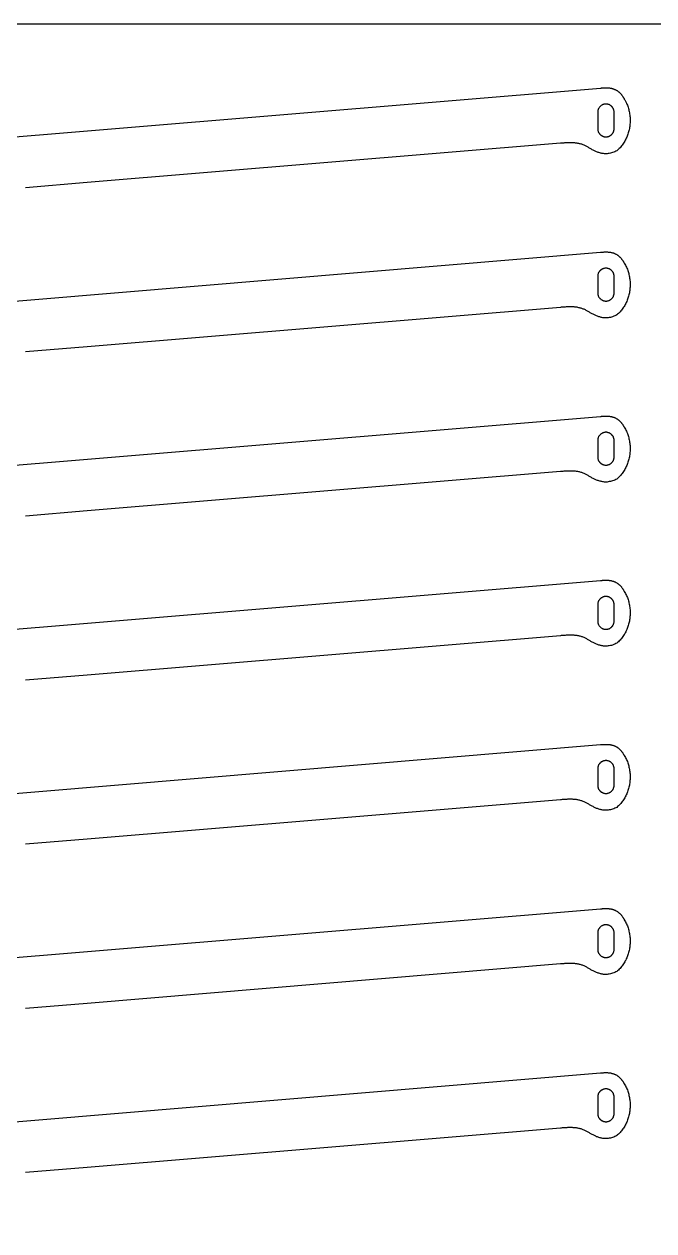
# Model space of a CAD drawing. Header units: millimetres. Extents: x 0 to 590, y 0 to 295.
# Drawn here: x 400.3 to 473.1, y 155.3 to 295 of the extents above; entities that cross this region are included whole.
import ezdxf

# ---------------------------------------------------------------- set-up
doc = ezdxf.new("R2010")
doc.units = ezdxf.units.MM
doc.layers.add('CUT_red', color=1, linetype='Continuous', true_color=0xff0000)
doc.layers.add('REF_delete', color=7, linetype='Continuous')

msp = doc.modelspace()

# ---------------------------------------------------------------- linework, layer by layer
at = {"layer": 'CUT_red', "true_color": 0xff0000}
for points in [[(388.76, 281.08), (392.29, 281.37), (466.98, 287.6), (467.04, 287.6), (467.1, 287.61)], [(467.1, 287.61), (467.16, 287.61), (467.22, 287.62), (467.28, 287.62), (467.34, 287.62), (467.39, 287.63), (467.45, 287.63), (467.51, 287.63), (467.57, 287.63), (467.63, 287.63), (467.69, 287.63), (467.75, 287.63), (467.8, 287.63), (467.86, 287.62), (467.92, 287.62), (467.97, 287.61), (468.03, 287.61), (468.09, 287.6), (468.14, 287.59), (468.2, 287.58), (468.25, 287.57), (468.3, 287.55), (468.36, 287.54), (468.41, 287.52), (468.46, 287.51), (468.51, 287.49), (468.56, 287.47), (468.61, 287.45), (468.66, 287.43), (468.71, 287.41), (468.76, 287.38), (468.8, 287.36), (468.85, 287.33), (468.89, 287.3), (468.94, 287.27), (468.98, 287.24), (469.02, 287.21), (469.06, 287.18), (469.1, 287.15), (469.14, 287.11), (469.18, 287.08), (469.22, 287.04), (469.25, 287.01), (469.29, 286.97), (469.32, 286.93), (469.36, 286.89), (469.39, 286.85), (469.42, 286.81), (469.45, 286.77), (469.48, 286.73), (469.51, 286.68), (469.54, 286.64), (469.57, 286.6), (469.6, 286.55), (469.63, 286.51), (469.65, 286.47), (469.68, 286.42), (469.71, 286.38), (469.73, 286.33), (469.8, 286.22), (469.86, 286.1), (469.92, 285.99), (469.98, 285.87), (470.03, 285.75), (470.08, 285.63), (470.12, 285.5), (470.17, 285.38), (470.2, 285.25), (470.24, 285.13), (470.27, 285), (470.3, 284.87), (470.32, 284.74), (470.34, 284.61), (470.36, 284.48), (470.38, 284.35), (470.39, 284.22), (470.39, 284.09), (470.4, 283.96), (470.4, 283.83), (470.4, 283.7), (470.39, 283.56), (470.38, 283.43), (470.37, 283.3), (470.36, 283.17), (470.34, 283.04), (470.31, 282.91), (470.29, 282.78), (470.26, 282.66), (470.23, 282.53), (470.19, 282.4), (470.15, 282.28), (470.11, 282.15), (470.06, 282.03), (470.01, 281.91), (469.96, 281.79), (469.9, 281.67), (469.84, 281.56), (469.78, 281.44), (469.71, 281.33), (469.64, 281.22), (469.57, 281.11), (469.49, 281), (469.41, 280.9), (469.33, 280.8), (469.24, 280.7), (469.15, 280.6), (469.06, 280.51), (468.96, 280.42), (468.85, 280.34), (468.74, 280.29), (468.62, 280.23), (468.5, 280.18), (468.37, 280.13), (468.25, 280.09), (468.12, 280.06), (467.99, 280.04), (467.86, 280.02), (467.73, 280), (467.6, 280), (467.51, 280), (467.42, 280), (467.33, 280.01), (467.23, 280.02), (467.14, 280.04), (467.05, 280.06), (466.96, 280.08), (466.88, 280.1), (466.79, 280.13), (466.7, 280.16), (466.61, 280.19), (466.53, 280.22), (466.44, 280.26), (466.36, 280.3), (466.28, 280.34), (466.2, 280.38), (466.11, 280.42), (466.03, 280.46), (465.95, 280.51), (465.87, 280.55), (465.79, 280.6), (465.71, 280.65), (465.64, 280.69), (465.56, 280.74), (465.48, 280.78), (465.4, 280.83), (465.31, 280.87), (465.23, 280.91), (465.15, 280.95), (465.07, 280.99), (464.98, 281.02), (464.89, 281.06), (464.81, 281.09), (464.72, 281.11), (464.63, 281.14), (464.54, 281.16), (464.45, 281.18), (464.36, 281.2), (464.27, 281.22), (464.18, 281.23), (464.09, 281.24), (464, 281.25), (463.91, 281.26), (463.82, 281.26), (463.73, 281.27), (463.63, 281.27), (463.54, 281.27), (463.45, 281.27), (463.36, 281.27), (463.27, 281.27), (463.17, 281.27), (463.08, 281.26), (462.99, 281.26), (462.9, 281.25), (462.81, 281.25), (462.72, 281.24), (462.62, 281.23), (462.53, 281.23), (462.44, 281.22), (462.35, 281.21), (407.6, 276.65), (400.49, 276.06)], [(468.55, 282.9), (468.55, 284.8), (468.55, 284.85), (468.55, 284.89), (468.54, 284.94), (468.53, 284.99), (468.52, 285.03), (468.51, 285.08), (468.49, 285.12), (468.48, 285.16), (468.46, 285.21), (468.44, 285.25), (468.42, 285.29), (468.39, 285.33), (468.36, 285.37), (468.33, 285.4), (468.3, 285.44), (468.27, 285.47), (468.24, 285.5), (468.2, 285.53), (468.17, 285.56), (468.13, 285.59), (468.09, 285.61), (468.05, 285.64), (468.01, 285.66), (467.96, 285.68), (467.92, 285.69), (467.88, 285.71), (467.83, 285.72), (467.79, 285.73), (467.74, 285.74), (467.69, 285.75), (467.65, 285.75), (467.6, 285.75), (467.55, 285.75), (467.51, 285.75), (467.46, 285.74), (467.41, 285.73), (467.37, 285.72), (467.32, 285.71), (467.28, 285.69), (467.24, 285.68), (467.19, 285.66), (467.15, 285.64), (467.11, 285.61), (467.07, 285.59), (467.03, 285.56), (467, 285.53), (466.96, 285.5), (466.93, 285.47), (466.9, 285.44), (466.87, 285.4), (466.84, 285.37), (466.81, 285.33), (466.79, 285.29), (466.76, 285.25), (466.74, 285.21), (466.72, 285.16), (466.71, 285.12), (466.69, 285.08), (466.68, 285.03), (466.67, 284.99), (466.66, 284.94), (466.65, 284.89), (466.65, 284.85), (466.65, 284.8), (466.65, 282.9), (466.65, 282.85), (466.65, 282.81), (466.66, 282.76), (466.67, 282.71), (466.68, 282.67), (466.69, 282.62), (466.71, 282.58), (466.72, 282.54), (466.74, 282.49), (466.76, 282.45), (466.79, 282.41), (466.81, 282.37), (466.84, 282.33), (466.87, 282.3), (466.9, 282.26), (466.93, 282.23), (466.96, 282.2), (467, 282.17), (467.03, 282.14), (467.07, 282.11), (467.11, 282.09), (467.15, 282.06), (467.19, 282.04), (467.24, 282.02), (467.28, 282.01), (467.32, 281.99), (467.37, 281.98), (467.41, 281.97), (467.46, 281.96), (467.51, 281.95), (467.55, 281.95), (467.6, 281.95), (467.65, 281.95), (467.69, 281.95), (467.74, 281.96), (467.79, 281.97), (467.83, 281.98), (467.88, 281.99), (467.92, 282.01), (467.96, 282.02), (468.01, 282.04), (468.05, 282.06), (468.09, 282.09), (468.13, 282.11), (468.17, 282.14), (468.2, 282.17), (468.24, 282.2), (468.27, 282.23), (468.3, 282.26), (468.33, 282.3), (468.36, 282.33), (468.39, 282.37), (468.42, 282.41), (468.44, 282.45), (468.46, 282.49), (468.48, 282.54), (468.49, 282.58), (468.51, 282.62), (468.52, 282.67), (468.53, 282.71), (468.54, 282.76), (468.55, 282.81), (468.55, 282.85), (468.55, 282.9)], [(388.76, 262.08), (392.29, 262.37), (466.98, 268.6), (467.04, 268.6), (467.1, 268.61)], [(467.1, 268.61), (467.16, 268.61), (467.22, 268.62), (467.28, 268.62), (467.34, 268.62), (467.39, 268.63), (467.45, 268.63), (467.51, 268.63), (467.57, 268.63), (467.63, 268.63), (467.69, 268.63), (467.75, 268.63), (467.8, 268.63), (467.86, 268.62), (467.92, 268.62), (467.97, 268.61), (468.03, 268.61), (468.09, 268.6), (468.14, 268.59), (468.2, 268.58), (468.25, 268.57), (468.3, 268.55), (468.36, 268.54), (468.41, 268.52), (468.46, 268.51), (468.51, 268.49), (468.56, 268.47), (468.61, 268.45), (468.66, 268.43), (468.71, 268.41), (468.76, 268.38), (468.8, 268.36), (468.85, 268.33), (468.89, 268.3), (468.94, 268.27), (468.98, 268.24), (469.02, 268.21), (469.06, 268.18), (469.1, 268.15), (469.14, 268.11), (469.18, 268.08), (469.22, 268.04), (469.25, 268.01), (469.29, 267.97), (469.32, 267.93), (469.36, 267.89), (469.39, 267.85), (469.42, 267.81), (469.45, 267.77), (469.48, 267.73), (469.51, 267.68), (469.54, 267.64), (469.57, 267.6), (469.6, 267.55), (469.63, 267.51), (469.65, 267.47), (469.68, 267.42), (469.71, 267.38), (469.73, 267.33), (469.8, 267.22), (469.86, 267.1), (469.92, 266.99), (469.98, 266.87), (470.03, 266.75), (470.08, 266.63), (470.12, 266.5), (470.17, 266.38), (470.2, 266.25), (470.24, 266.13), (470.27, 266), (470.3, 265.87), (470.32, 265.74), (470.34, 265.61), (470.36, 265.48), (470.38, 265.35), (470.39, 265.22), (470.39, 265.09), (470.4, 264.96), (470.4, 264.83), (470.4, 264.7), (470.39, 264.56), (470.38, 264.43), (470.37, 264.3), (470.36, 264.17), (470.34, 264.04), (470.31, 263.91), (470.29, 263.78), (470.26, 263.66), (470.23, 263.53), (470.19, 263.4), (470.15, 263.28), (470.11, 263.15), (470.06, 263.03), (470.01, 262.91), (469.96, 262.79), (469.9, 262.67), (469.84, 262.56), (469.78, 262.44), (469.71, 262.33), (469.64, 262.22), (469.57, 262.11), (469.49, 262), (469.41, 261.9), (469.33, 261.8), (469.24, 261.7), (469.15, 261.6), (469.06, 261.51), (468.96, 261.42), (468.85, 261.34), (468.74, 261.29), (468.62, 261.23), (468.5, 261.18), (468.37, 261.13), (468.25, 261.09), (468.12, 261.06), (467.99, 261.04), (467.86, 261.02), (467.73, 261), (467.6, 261), (467.51, 261), (467.42, 261), (467.33, 261.01), (467.23, 261.02), (467.14, 261.04), (467.05, 261.06), (466.96, 261.08), (466.88, 261.1), (466.79, 261.13), (466.7, 261.16), (466.61, 261.19), (466.53, 261.22), (466.44, 261.26), (466.36, 261.3), (466.28, 261.34), (466.2, 261.38), (466.11, 261.42), (466.03, 261.46), (465.95, 261.51), (465.87, 261.55), (465.79, 261.6), (465.71, 261.65), (465.64, 261.69), (465.56, 261.74), (465.48, 261.78), (465.4, 261.83), (465.31, 261.87), (465.23, 261.91), (465.15, 261.95), (465.07, 261.99), (464.98, 262.02), (464.89, 262.06), (464.81, 262.09), (464.72, 262.11), (464.63, 262.14), (464.54, 262.16), (464.45, 262.18), (464.36, 262.2), (464.27, 262.22), (464.18, 262.23), (464.09, 262.24), (464, 262.25), (463.91, 262.26), (463.82, 262.26), (463.73, 262.27), (463.63, 262.27), (463.54, 262.27), (463.45, 262.27), (463.36, 262.27), (463.27, 262.27), (463.17, 262.27), (463.08, 262.26), (462.99, 262.26), (462.9, 262.25), (462.81, 262.25), (462.72, 262.24), (462.62, 262.23), (462.53, 262.23), (462.44, 262.22), (462.35, 262.21), (407.6, 257.65), (400.49, 257.06)], [(468.55, 263.9), (468.55, 265.8), (468.55, 265.85), (468.55, 265.89), (468.54, 265.94), (468.53, 265.99), (468.52, 266.03), (468.51, 266.08), (468.49, 266.12), (468.48, 266.16), (468.46, 266.21), (468.44, 266.25), (468.42, 266.29), (468.39, 266.33), (468.36, 266.37), (468.33, 266.4), (468.3, 266.44), (468.27, 266.47), (468.24, 266.5), (468.2, 266.53), (468.17, 266.56), (468.13, 266.59), (468.09, 266.61), (468.05, 266.64), (468.01, 266.66), (467.96, 266.68), (467.92, 266.69), (467.88, 266.71), (467.83, 266.72), (467.79, 266.73), (467.74, 266.74), (467.69, 266.75), (467.65, 266.75), (467.6, 266.75), (467.55, 266.75), (467.51, 266.75), (467.46, 266.74), (467.41, 266.73), (467.37, 266.72), (467.32, 266.71), (467.28, 266.69), (467.24, 266.68), (467.19, 266.66), (467.15, 266.64), (467.11, 266.61), (467.07, 266.59), (467.03, 266.56), (467, 266.53), (466.96, 266.5), (466.93, 266.47), (466.9, 266.44), (466.87, 266.4), (466.84, 266.37), (466.81, 266.33), (466.79, 266.29), (466.76, 266.25), (466.74, 266.21), (466.72, 266.16), (466.71, 266.12), (466.69, 266.08), (466.68, 266.03), (466.67, 265.99), (466.66, 265.94), (466.65, 265.89), (466.65, 265.85), (466.65, 265.8), (466.65, 263.9), (466.65, 263.85), (466.65, 263.81), (466.66, 263.76), (466.67, 263.71), (466.68, 263.67), (466.69, 263.62), (466.71, 263.58), (466.72, 263.54), (466.74, 263.49), (466.76, 263.45), (466.79, 263.41), (466.81, 263.37), (466.84, 263.33), (466.87, 263.3), (466.9, 263.26), (466.93, 263.23), (466.96, 263.2), (467, 263.17), (467.03, 263.14), (467.07, 263.11), (467.11, 263.09), (467.15, 263.06), (467.19, 263.04), (467.24, 263.02), (467.28, 263.01), (467.32, 262.99), (467.37, 262.98), (467.41, 262.97), (467.46, 262.96), (467.51, 262.95), (467.55, 262.95), (467.6, 262.95), (467.65, 262.95), (467.69, 262.95), (467.74, 262.96), (467.79, 262.97), (467.83, 262.98), (467.88, 262.99), (467.92, 263.01), (467.96, 263.02), (468.01, 263.04), (468.05, 263.06), (468.09, 263.09), (468.13, 263.11), (468.17, 263.14), (468.2, 263.17), (468.24, 263.2), (468.27, 263.23), (468.3, 263.26), (468.33, 263.3), (468.36, 263.33), (468.39, 263.37), (468.42, 263.41), (468.44, 263.45), (468.46, 263.49), (468.48, 263.54), (468.49, 263.58), (468.51, 263.62), (468.52, 263.67), (468.53, 263.71), (468.54, 263.76), (468.55, 263.81), (468.55, 263.85), (468.55, 263.9)], [(388.76, 243.08), (392.29, 243.37), (466.98, 249.6), (467.04, 249.6), (467.1, 249.61)], [(467.1, 249.61), (467.16, 249.61), (467.22, 249.62), (467.28, 249.62), (467.34, 249.62), (467.39, 249.63), (467.45, 249.63), (467.51, 249.63), (467.57, 249.63), (467.63, 249.63), (467.69, 249.63), (467.75, 249.63), (467.8, 249.63), (467.86, 249.62), (467.92, 249.62), (467.97, 249.61), (468.03, 249.61), (468.09, 249.6), (468.14, 249.59), (468.2, 249.58), (468.25, 249.57), (468.3, 249.55), (468.36, 249.54), (468.41, 249.52), (468.46, 249.51), (468.51, 249.49), (468.56, 249.47), (468.61, 249.45), (468.66, 249.43), (468.71, 249.41), (468.76, 249.38), (468.8, 249.36), (468.85, 249.33), (468.89, 249.3), (468.94, 249.27), (468.98, 249.24), (469.02, 249.21), (469.06, 249.18), (469.1, 249.15), (469.14, 249.11), (469.18, 249.08), (469.22, 249.04), (469.25, 249.01), (469.29, 248.97), (469.32, 248.93), (469.36, 248.89), (469.39, 248.85), (469.42, 248.81), (469.45, 248.77), (469.48, 248.73), (469.51, 248.68), (469.54, 248.64), (469.57, 248.6), (469.6, 248.55), (469.63, 248.51), (469.65, 248.47), (469.68, 248.42), (469.71, 248.38), (469.73, 248.33), (469.8, 248.22), (469.86, 248.1), (469.92, 247.99), (469.98, 247.87), (470.03, 247.75), (470.08, 247.63), (470.12, 247.5), (470.17, 247.38), (470.2, 247.25), (470.24, 247.13), (470.27, 247), (470.3, 246.87), (470.32, 246.74), (470.34, 246.61), (470.36, 246.48), (470.38, 246.35), (470.39, 246.22), (470.39, 246.09), (470.4, 245.96), (470.4, 245.83), (470.4, 245.7), (470.39, 245.56), (470.38, 245.43), (470.37, 245.3), (470.36, 245.17), (470.34, 245.04), (470.31, 244.91), (470.29, 244.78), (470.26, 244.66), (470.23, 244.53), (470.19, 244.4), (470.15, 244.28), (470.11, 244.15), (470.06, 244.03), (470.01, 243.91), (469.96, 243.79), (469.9, 243.67), (469.84, 243.56), (469.78, 243.44), (469.71, 243.33), (469.64, 243.22), (469.57, 243.11), (469.49, 243), (469.41, 242.9), (469.33, 242.8), (469.24, 242.7), (469.15, 242.6), (469.06, 242.51), (468.96, 242.42), (468.85, 242.34), (468.74, 242.29), (468.62, 242.23), (468.5, 242.18), (468.37, 242.13), (468.25, 242.09), (468.12, 242.06), (467.99, 242.04), (467.86, 242.02), (467.73, 242), (467.6, 242), (467.51, 242), (467.42, 242), (467.33, 242.01), (467.23, 242.02), (467.14, 242.04), (467.05, 242.06), (466.96, 242.08), (466.88, 242.1), (466.79, 242.13), (466.7, 242.16), (466.61, 242.19), (466.53, 242.22), (466.44, 242.26), (466.36, 242.3), (466.28, 242.34), (466.2, 242.38), (466.11, 242.42), (466.03, 242.46), (465.95, 242.51), (465.87, 242.55), (465.79, 242.6), (465.71, 242.65), (465.64, 242.69), (465.56, 242.74), (465.48, 242.78), (465.4, 242.83), (465.31, 242.87), (465.23, 242.91), (465.15, 242.95), (465.07, 242.99), (464.98, 243.02), (464.89, 243.06), (464.81, 243.09), (464.72, 243.11), (464.63, 243.14), (464.54, 243.16), (464.45, 243.18), (464.36, 243.2), (464.27, 243.22), (464.18, 243.23), (464.09, 243.24), (464, 243.25), (463.91, 243.26), (463.82, 243.26), (463.73, 243.27), (463.63, 243.27), (463.54, 243.27), (463.45, 243.27), (463.36, 243.27), (463.27, 243.27), (463.17, 243.27), (463.08, 243.26), (462.99, 243.26), (462.9, 243.25), (462.81, 243.25), (462.72, 243.24), (462.62, 243.23), (462.53, 243.23), (462.44, 243.22), (462.35, 243.21), (407.6, 238.65), (400.49, 238.06)], [(468.55, 244.9), (468.55, 246.8), (468.55, 246.85), (468.55, 246.89), (468.54, 246.94), (468.53, 246.99), (468.52, 247.03), (468.51, 247.08), (468.49, 247.12), (468.48, 247.16), (468.46, 247.21), (468.44, 247.25), (468.42, 247.29), (468.39, 247.33), (468.36, 247.37), (468.33, 247.4), (468.3, 247.44), (468.27, 247.47), (468.24, 247.5), (468.2, 247.53), (468.17, 247.56), (468.13, 247.59), (468.09, 247.61), (468.05, 247.64), (468.01, 247.66), (467.96, 247.68), (467.92, 247.69), (467.88, 247.71), (467.83, 247.72), (467.79, 247.73), (467.74, 247.74), (467.69, 247.75), (467.65, 247.75), (467.6, 247.75), (467.55, 247.75), (467.51, 247.75), (467.46, 247.74), (467.41, 247.73), (467.37, 247.72), (467.32, 247.71), (467.28, 247.69), (467.24, 247.68), (467.19, 247.66), (467.15, 247.64), (467.11, 247.61), (467.07, 247.59), (467.03, 247.56), (467, 247.53), (466.96, 247.5), (466.93, 247.47), (466.9, 247.44), (466.87, 247.4), (466.84, 247.37), (466.81, 247.33), (466.79, 247.29), (466.76, 247.25), (466.74, 247.21), (466.72, 247.16), (466.71, 247.12), (466.69, 247.08), (466.68, 247.03), (466.67, 246.99), (466.66, 246.94), (466.65, 246.89), (466.65, 246.85), (466.65, 246.8), (466.65, 244.9), (466.65, 244.85), (466.65, 244.81), (466.66, 244.76), (466.67, 244.71), (466.68, 244.67), (466.69, 244.62), (466.71, 244.58), (466.72, 244.54), (466.74, 244.49), (466.76, 244.45), (466.79, 244.41), (466.81, 244.37), (466.84, 244.33), (466.87, 244.3), (466.9, 244.26), (466.93, 244.23), (466.96, 244.2), (467, 244.17), (467.03, 244.14), (467.07, 244.11), (467.11, 244.09), (467.15, 244.06), (467.19, 244.04), (467.24, 244.02), (467.28, 244.01), (467.32, 243.99), (467.37, 243.98), (467.41, 243.97), (467.46, 243.96), (467.51, 243.95), (467.55, 243.95), (467.6, 243.95), (467.65, 243.95), (467.69, 243.95), (467.74, 243.96), (467.79, 243.97), (467.83, 243.98), (467.88, 243.99), (467.92, 244.01), (467.96, 244.02), (468.01, 244.04), (468.05, 244.06), (468.09, 244.09), (468.13, 244.11), (468.17, 244.14), (468.2, 244.17), (468.24, 244.2), (468.27, 244.23), (468.3, 244.26), (468.33, 244.3), (468.36, 244.33), (468.39, 244.37), (468.42, 244.41), (468.44, 244.45), (468.46, 244.49), (468.48, 244.54), (468.49, 244.58), (468.51, 244.62), (468.52, 244.67), (468.53, 244.71), (468.54, 244.76), (468.55, 244.81), (468.55, 244.85), (468.55, 244.9)], [(388.76, 224.08), (392.29, 224.37), (466.98, 230.6), (467.04, 230.6), (467.1, 230.61)], [(467.1, 230.61), (467.16, 230.61), (467.22, 230.62), (467.28, 230.62), (467.34, 230.62), (467.39, 230.63), (467.45, 230.63), (467.51, 230.63), (467.57, 230.63), (467.63, 230.63), (467.69, 230.63), (467.75, 230.63), (467.8, 230.63), (467.86, 230.62), (467.92, 230.62), (467.97, 230.61), (468.03, 230.61), (468.09, 230.6), (468.14, 230.59), (468.2, 230.58), (468.25, 230.57), (468.3, 230.55), (468.36, 230.54), (468.41, 230.52), (468.46, 230.51), (468.51, 230.49), (468.56, 230.47), (468.61, 230.45), (468.66, 230.43), (468.71, 230.41), (468.76, 230.38), (468.8, 230.36), (468.85, 230.33), (468.89, 230.3), (468.94, 230.27), (468.98, 230.24), (469.02, 230.21), (469.06, 230.18), (469.1, 230.15), (469.14, 230.11), (469.18, 230.08), (469.22, 230.04), (469.25, 230.01), (469.29, 229.97), (469.32, 229.93), (469.36, 229.89), (469.39, 229.85), (469.42, 229.81), (469.45, 229.77), (469.48, 229.73), (469.51, 229.68), (469.54, 229.64), (469.57, 229.6), (469.6, 229.55), (469.63, 229.51), (469.65, 229.47), (469.68, 229.42), (469.71, 229.38), (469.73, 229.33), (469.8, 229.22), (469.86, 229.1), (469.92, 228.99), (469.98, 228.87), (470.03, 228.75), (470.08, 228.63), (470.12, 228.5), (470.17, 228.38), (470.2, 228.25), (470.24, 228.13), (470.27, 228), (470.3, 227.87), (470.32, 227.74), (470.34, 227.61), (470.36, 227.48), (470.38, 227.35), (470.39, 227.22), (470.39, 227.09), (470.4, 226.96), (470.4, 226.83), (470.4, 226.7), (470.39, 226.56), (470.38, 226.43), (470.37, 226.3), (470.36, 226.17), (470.34, 226.04), (470.31, 225.91), (470.29, 225.78), (470.26, 225.66), (470.23, 225.53), (470.19, 225.4), (470.15, 225.28), (470.11, 225.15), (470.06, 225.03), (470.01, 224.91), (469.96, 224.79), (469.9, 224.67), (469.84, 224.56), (469.78, 224.44), (469.71, 224.33), (469.64, 224.22), (469.57, 224.11), (469.49, 224), (469.41, 223.9), (469.33, 223.8), (469.24, 223.7), (469.15, 223.6), (469.06, 223.51), (468.96, 223.42), (468.85, 223.34), (468.74, 223.29), (468.62, 223.23), (468.5, 223.18), (468.37, 223.13), (468.25, 223.09), (468.12, 223.06), (467.99, 223.04), (467.86, 223.02), (467.73, 223), (467.6, 223), (467.51, 223), (467.42, 223), (467.33, 223.01), (467.23, 223.02), (467.14, 223.04), (467.05, 223.06), (466.96, 223.08), (466.88, 223.1), (466.79, 223.13), (466.7, 223.16), (466.61, 223.19), (466.53, 223.22), (466.44, 223.26), (466.36, 223.3), (466.28, 223.34), (466.2, 223.38), (466.11, 223.42), (466.03, 223.46), (465.95, 223.51), (465.87, 223.55), (465.79, 223.6), (465.71, 223.65), (465.64, 223.69), (465.56, 223.74), (465.48, 223.78), (465.4, 223.83), (465.31, 223.87), (465.23, 223.91), (465.15, 223.95), (465.07, 223.99), (464.98, 224.02), (464.89, 224.06), (464.81, 224.09), (464.72, 224.11), (464.63, 224.14), (464.54, 224.16), (464.45, 224.18), (464.36, 224.2), (464.27, 224.22), (464.18, 224.23), (464.09, 224.24), (464, 224.25), (463.91, 224.26), (463.82, 224.26), (463.73, 224.27), (463.63, 224.27), (463.54, 224.27), (463.45, 224.27), (463.36, 224.27), (463.27, 224.27), (463.17, 224.27), (463.08, 224.26), (462.99, 224.26), (462.9, 224.25), (462.81, 224.25), (462.72, 224.24), (462.62, 224.23), (462.53, 224.23), (462.44, 224.22), (462.35, 224.21), (407.6, 219.65), (400.49, 219.06)], [(468.55, 225.9), (468.55, 227.8), (468.55, 227.85), (468.55, 227.89), (468.54, 227.94), (468.53, 227.99), (468.52, 228.03), (468.51, 228.08), (468.49, 228.12), (468.48, 228.16), (468.46, 228.21), (468.44, 228.25), (468.42, 228.29), (468.39, 228.33), (468.36, 228.37), (468.33, 228.4), (468.3, 228.44), (468.27, 228.47), (468.24, 228.5), (468.2, 228.53), (468.17, 228.56), (468.13, 228.59), (468.09, 228.61), (468.05, 228.64), (468.01, 228.66), (467.96, 228.68), (467.92, 228.69), (467.88, 228.71), (467.83, 228.72), (467.79, 228.73), (467.74, 228.74), (467.69, 228.75), (467.65, 228.75), (467.6, 228.75), (467.55, 228.75), (467.51, 228.75), (467.46, 228.74), (467.41, 228.73), (467.37, 228.72), (467.32, 228.71), (467.28, 228.69), (467.24, 228.68), (467.19, 228.66), (467.15, 228.64), (467.11, 228.61), (467.07, 228.59), (467.03, 228.56), (467, 228.53), (466.96, 228.5), (466.93, 228.47), (466.9, 228.44), (466.87, 228.4), (466.84, 228.37), (466.81, 228.33), (466.79, 228.29), (466.76, 228.25), (466.74, 228.21), (466.72, 228.16), (466.71, 228.12), (466.69, 228.08), (466.68, 228.03), (466.67, 227.99), (466.66, 227.94), (466.65, 227.89), (466.65, 227.85), (466.65, 227.8), (466.65, 225.9), (466.65, 225.85), (466.65, 225.81), (466.66, 225.76), (466.67, 225.71), (466.68, 225.67), (466.69, 225.62), (466.71, 225.58), (466.72, 225.54), (466.74, 225.49), (466.76, 225.45), (466.79, 225.41), (466.81, 225.37), (466.84, 225.33), (466.87, 225.3), (466.9, 225.26), (466.93, 225.23), (466.96, 225.2), (467, 225.17), (467.03, 225.14), (467.07, 225.11), (467.11, 225.09), (467.15, 225.06), (467.19, 225.04), (467.24, 225.02), (467.28, 225.01), (467.32, 224.99), (467.37, 224.98), (467.41, 224.97), (467.46, 224.96), (467.51, 224.95), (467.55, 224.95), (467.6, 224.95), (467.65, 224.95), (467.69, 224.95), (467.74, 224.96), (467.79, 224.97), (467.83, 224.98), (467.88, 224.99), (467.92, 225.01), (467.96, 225.02), (468.01, 225.04), (468.05, 225.06), (468.09, 225.09), (468.13, 225.11), (468.17, 225.14), (468.2, 225.17), (468.24, 225.2), (468.27, 225.23), (468.3, 225.26), (468.33, 225.3), (468.36, 225.33), (468.39, 225.37), (468.42, 225.41), (468.44, 225.45), (468.46, 225.49), (468.48, 225.54), (468.49, 225.58), (468.51, 225.62), (468.52, 225.67), (468.53, 225.71), (468.54, 225.76), (468.55, 225.81), (468.55, 225.85), (468.55, 225.9)], [(388.76, 205.08), (392.29, 205.37), (466.98, 211.6), (467.04, 211.6), (467.1, 211.61)], [(467.1, 211.61), (467.16, 211.61), (467.22, 211.62), (467.28, 211.62), (467.34, 211.62), (467.39, 211.63), (467.45, 211.63), (467.51, 211.63), (467.57, 211.63), (467.63, 211.63), (467.69, 211.63), (467.75, 211.63), (467.8, 211.63), (467.86, 211.62), (467.92, 211.62), (467.97, 211.61), (468.03, 211.61), (468.09, 211.6), (468.14, 211.59), (468.2, 211.58), (468.25, 211.57), (468.3, 211.55), (468.36, 211.54), (468.41, 211.52), (468.46, 211.51), (468.51, 211.49), (468.56, 211.47), (468.61, 211.45), (468.66, 211.43), (468.71, 211.41), (468.76, 211.38), (468.8, 211.36), (468.85, 211.33), (468.89, 211.3), (468.94, 211.27), (468.98, 211.24), (469.02, 211.21), (469.06, 211.18), (469.1, 211.15), (469.14, 211.11), (469.18, 211.08), (469.22, 211.04), (469.25, 211.01), (469.29, 210.97), (469.32, 210.93), (469.36, 210.89), (469.39, 210.85), (469.42, 210.81), (469.45, 210.77), (469.48, 210.73), (469.51, 210.68), (469.54, 210.64), (469.57, 210.6), (469.6, 210.55), (469.63, 210.51), (469.65, 210.47), (469.68, 210.42), (469.71, 210.38), (469.73, 210.33), (469.8, 210.22), (469.86, 210.1), (469.92, 209.99), (469.98, 209.87), (470.03, 209.75), (470.08, 209.63), (470.12, 209.5), (470.17, 209.38), (470.2, 209.25), (470.24, 209.13), (470.27, 209), (470.3, 208.87), (470.32, 208.74), (470.34, 208.61), (470.36, 208.48), (470.38, 208.35), (470.39, 208.22), (470.39, 208.09), (470.4, 207.96), (470.4, 207.83), (470.4, 207.7), (470.39, 207.56), (470.38, 207.43), (470.37, 207.3), (470.36, 207.17), (470.34, 207.04), (470.31, 206.91), (470.29, 206.78), (470.26, 206.66), (470.23, 206.53), (470.19, 206.4), (470.15, 206.28), (470.11, 206.15), (470.06, 206.03), (470.01, 205.91), (469.96, 205.79), (469.9, 205.67), (469.84, 205.56), (469.78, 205.44), (469.71, 205.33), (469.64, 205.22), (469.57, 205.11), (469.49, 205), (469.41, 204.9), (469.33, 204.8), (469.24, 204.7), (469.15, 204.6), (469.06, 204.51), (468.96, 204.42), (468.85, 204.34), (468.74, 204.29), (468.62, 204.23), (468.5, 204.18), (468.37, 204.13), (468.25, 204.09), (468.12, 204.06), (467.99, 204.04), (467.86, 204.02), (467.73, 204), (467.6, 204), (467.51, 204), (467.42, 204), (467.33, 204.01), (467.23, 204.02), (467.14, 204.04), (467.05, 204.06), (466.96, 204.08), (466.88, 204.1), (466.79, 204.13), (466.7, 204.16), (466.61, 204.19), (466.53, 204.22), (466.44, 204.26), (466.36, 204.3), (466.28, 204.34), (466.2, 204.38), (466.11, 204.42), (466.03, 204.46), (465.95, 204.51), (465.87, 204.55), (465.79, 204.6), (465.71, 204.65), (465.64, 204.69), (465.56, 204.74), (465.48, 204.78), (465.4, 204.83), (465.31, 204.87), (465.23, 204.91), (465.15, 204.95), (465.07, 204.99), (464.98, 205.02), (464.89, 205.06), (464.81, 205.09), (464.72, 205.11), (464.63, 205.14), (464.54, 205.16), (464.45, 205.18), (464.36, 205.2), (464.27, 205.22), (464.18, 205.23), (464.09, 205.24), (464, 205.25), (463.91, 205.26), (463.82, 205.26), (463.73, 205.27), (463.63, 205.27), (463.54, 205.27), (463.45, 205.27), (463.36, 205.27), (463.27, 205.27), (463.17, 205.27), (463.08, 205.26), (462.99, 205.26), (462.9, 205.25), (462.81, 205.25), (462.72, 205.24), (462.62, 205.23), (462.53, 205.23), (462.44, 205.22), (462.35, 205.21), (407.6, 200.65), (400.49, 200.06)], [(468.55, 206.9), (468.55, 208.8), (468.55, 208.85), (468.55, 208.89), (468.54, 208.94), (468.53, 208.99), (468.52, 209.03), (468.51, 209.08), (468.49, 209.12), (468.48, 209.16), (468.46, 209.21), (468.44, 209.25), (468.42, 209.29), (468.39, 209.33), (468.36, 209.37), (468.33, 209.4), (468.3, 209.44), (468.27, 209.47), (468.24, 209.5), (468.2, 209.53), (468.17, 209.56), (468.13, 209.59), (468.09, 209.61), (468.05, 209.64), (468.01, 209.66), (467.96, 209.68), (467.92, 209.69), (467.88, 209.71), (467.83, 209.72), (467.79, 209.73), (467.74, 209.74), (467.69, 209.75), (467.65, 209.75), (467.6, 209.75), (467.55, 209.75), (467.51, 209.75), (467.46, 209.74), (467.41, 209.73), (467.37, 209.72), (467.32, 209.71), (467.28, 209.69), (467.24, 209.68), (467.19, 209.66), (467.15, 209.64), (467.11, 209.61), (467.07, 209.59), (467.03, 209.56), (467, 209.53), (466.96, 209.5), (466.93, 209.47), (466.9, 209.44), (466.87, 209.4), (466.84, 209.37), (466.81, 209.33), (466.79, 209.29), (466.76, 209.25), (466.74, 209.21), (466.72, 209.16), (466.71, 209.12), (466.69, 209.08), (466.68, 209.03), (466.67, 208.99), (466.66, 208.94), (466.65, 208.89), (466.65, 208.85), (466.65, 208.8), (466.65, 206.9), (466.65, 206.85), (466.65, 206.81), (466.66, 206.76), (466.67, 206.71), (466.68, 206.67), (466.69, 206.62), (466.71, 206.58), (466.72, 206.54), (466.74, 206.49), (466.76, 206.45), (466.79, 206.41), (466.81, 206.37), (466.84, 206.33), (466.87, 206.3), (466.9, 206.26), (466.93, 206.23), (466.96, 206.2), (467, 206.17), (467.03, 206.14), (467.07, 206.11), (467.11, 206.09), (467.15, 206.06), (467.19, 206.04), (467.24, 206.02), (467.28, 206.01), (467.32, 205.99), (467.37, 205.98), (467.41, 205.97), (467.46, 205.96), (467.51, 205.95), (467.55, 205.95), (467.6, 205.95), (467.65, 205.95), (467.69, 205.95), (467.74, 205.96), (467.79, 205.97), (467.83, 205.98), (467.88, 205.99), (467.92, 206.01), (467.96, 206.02), (468.01, 206.04), (468.05, 206.06), (468.09, 206.09), (468.13, 206.11), (468.17, 206.14), (468.2, 206.17), (468.24, 206.2), (468.27, 206.23), (468.3, 206.26), (468.33, 206.3), (468.36, 206.33), (468.39, 206.37), (468.42, 206.41), (468.44, 206.45), (468.46, 206.49), (468.48, 206.54), (468.49, 206.58), (468.51, 206.62), (468.52, 206.67), (468.53, 206.71), (468.54, 206.76), (468.55, 206.81), (468.55, 206.85), (468.55, 206.9)], [(388.76, 186.08), (392.29, 186.37), (466.98, 192.6), (467.04, 192.6), (467.1, 192.61)], [(467.1, 192.61), (467.16, 192.61), (467.22, 192.62), (467.28, 192.62), (467.34, 192.62), (467.39, 192.63), (467.45, 192.63), (467.51, 192.63), (467.57, 192.63), (467.63, 192.63), (467.69, 192.63), (467.75, 192.63), (467.8, 192.63), (467.86, 192.62), (467.92, 192.62), (467.97, 192.61), (468.03, 192.61), (468.09, 192.6), (468.14, 192.59), (468.2, 192.58), (468.25, 192.57), (468.3, 192.55), (468.36, 192.54), (468.41, 192.52), (468.46, 192.51), (468.51, 192.49), (468.56, 192.47), (468.61, 192.45), (468.66, 192.43), (468.71, 192.41), (468.76, 192.38), (468.8, 192.36), (468.85, 192.33), (468.89, 192.3), (468.94, 192.27), (468.98, 192.24), (469.02, 192.21), (469.06, 192.18), (469.1, 192.15), (469.14, 192.11), (469.18, 192.08), (469.22, 192.04), (469.25, 192.01), (469.29, 191.97), (469.32, 191.93), (469.36, 191.89), (469.39, 191.85), (469.42, 191.81), (469.45, 191.77), (469.48, 191.73), (469.51, 191.68), (469.54, 191.64), (469.57, 191.6), (469.6, 191.55), (469.63, 191.51), (469.65, 191.47), (469.68, 191.42), (469.71, 191.38), (469.73, 191.33), (469.8, 191.22), (469.86, 191.1), (469.92, 190.99), (469.98, 190.87), (470.03, 190.75), (470.08, 190.63), (470.12, 190.5), (470.17, 190.38), (470.2, 190.25), (470.24, 190.13), (470.27, 190), (470.3, 189.87), (470.32, 189.74), (470.34, 189.61), (470.36, 189.48), (470.38, 189.35), (470.39, 189.22), (470.39, 189.09), (470.4, 188.96), (470.4, 188.83), (470.4, 188.7), (470.39, 188.56), (470.38, 188.43), (470.37, 188.3), (470.36, 188.17), (470.34, 188.04), (470.31, 187.91), (470.29, 187.78), (470.26, 187.66), (470.23, 187.53), (470.19, 187.4), (470.15, 187.28), (470.11, 187.15), (470.06, 187.03), (470.01, 186.91), (469.96, 186.79), (469.9, 186.67), (469.84, 186.56), (469.78, 186.44), (469.71, 186.33), (469.64, 186.22), (469.57, 186.11), (469.49, 186), (469.41, 185.9), (469.33, 185.8), (469.24, 185.7), (469.15, 185.6), (469.06, 185.51), (468.96, 185.42), (468.85, 185.34), (468.74, 185.29), (468.62, 185.23), (468.5, 185.18), (468.37, 185.13), (468.25, 185.09), (468.12, 185.06), (467.99, 185.04), (467.86, 185.02), (467.73, 185), (467.6, 185), (467.51, 185), (467.42, 185), (467.33, 185.01), (467.23, 185.02), (467.14, 185.04), (467.05, 185.06), (466.96, 185.08), (466.88, 185.1), (466.79, 185.13), (466.7, 185.16), (466.61, 185.19), (466.53, 185.22), (466.44, 185.26), (466.36, 185.3), (466.28, 185.34), (466.2, 185.38), (466.11, 185.42), (466.03, 185.46), (465.95, 185.51), (465.87, 185.55), (465.79, 185.6), (465.71, 185.65), (465.64, 185.69), (465.56, 185.74), (465.48, 185.78), (465.4, 185.83), (465.31, 185.87), (465.23, 185.91), (465.15, 185.95), (465.07, 185.99), (464.98, 186.02), (464.89, 186.06), (464.81, 186.09), (464.72, 186.11), (464.63, 186.14), (464.54, 186.16), (464.45, 186.18), (464.36, 186.2), (464.27, 186.22), (464.18, 186.23), (464.09, 186.24), (464, 186.25), (463.91, 186.26), (463.82, 186.26), (463.73, 186.27), (463.63, 186.27), (463.54, 186.27), (463.45, 186.27), (463.36, 186.27), (463.27, 186.27), (463.17, 186.27), (463.08, 186.26), (462.99, 186.26), (462.9, 186.25), (462.81, 186.25), (462.72, 186.24), (462.62, 186.23), (462.53, 186.23), (462.44, 186.22), (462.35, 186.21), (407.6, 181.65), (400.49, 181.06)], [(468.55, 187.9), (468.55, 189.8), (468.55, 189.85), (468.55, 189.89), (468.54, 189.94), (468.53, 189.99), (468.52, 190.03), (468.51, 190.08), (468.49, 190.12), (468.48, 190.16), (468.46, 190.21), (468.44, 190.25), (468.42, 190.29), (468.39, 190.33), (468.36, 190.37), (468.33, 190.4), (468.3, 190.44), (468.27, 190.47), (468.24, 190.5), (468.2, 190.53), (468.17, 190.56), (468.13, 190.59), (468.09, 190.61), (468.05, 190.64), (468.01, 190.66), (467.96, 190.68), (467.92, 190.69), (467.88, 190.71), (467.83, 190.72), (467.79, 190.73), (467.74, 190.74), (467.69, 190.75), (467.65, 190.75), (467.6, 190.75), (467.55, 190.75), (467.51, 190.75), (467.46, 190.74), (467.41, 190.73), (467.37, 190.72), (467.32, 190.71), (467.28, 190.69), (467.24, 190.68), (467.19, 190.66), (467.15, 190.64), (467.11, 190.61), (467.07, 190.59), (467.03, 190.56), (467, 190.53), (466.96, 190.5), (466.93, 190.47), (466.9, 190.44), (466.87, 190.4), (466.84, 190.37), (466.81, 190.33), (466.79, 190.29), (466.76, 190.25), (466.74, 190.21), (466.72, 190.16), (466.71, 190.12), (466.69, 190.08), (466.68, 190.03), (466.67, 189.99), (466.66, 189.94), (466.65, 189.89), (466.65, 189.85), (466.65, 189.8), (466.65, 187.9), (466.65, 187.85), (466.65, 187.81), (466.66, 187.76), (466.67, 187.71), (466.68, 187.67), (466.69, 187.62), (466.71, 187.58), (466.72, 187.54), (466.74, 187.49), (466.76, 187.45), (466.79, 187.41), (466.81, 187.37), (466.84, 187.33), (466.87, 187.3), (466.9, 187.26), (466.93, 187.23), (466.96, 187.2), (467, 187.17), (467.03, 187.14), (467.07, 187.11), (467.11, 187.09), (467.15, 187.06), (467.19, 187.04), (467.24, 187.02), (467.28, 187.01), (467.32, 186.99), (467.37, 186.98), (467.41, 186.97), (467.46, 186.96), (467.51, 186.95), (467.55, 186.95), (467.6, 186.95), (467.65, 186.95), (467.69, 186.95), (467.74, 186.96), (467.79, 186.97), (467.83, 186.98), (467.88, 186.99), (467.92, 187.01), (467.96, 187.02), (468.01, 187.04), (468.05, 187.06), (468.09, 187.09), (468.13, 187.11), (468.17, 187.14), (468.2, 187.17), (468.24, 187.2), (468.27, 187.23), (468.3, 187.26), (468.33, 187.3), (468.36, 187.33), (468.39, 187.37), (468.42, 187.41), (468.44, 187.45), (468.46, 187.49), (468.48, 187.54), (468.49, 187.58), (468.51, 187.62), (468.52, 187.67), (468.53, 187.71), (468.54, 187.76), (468.55, 187.81), (468.55, 187.85), (468.55, 187.9)], [(388.76, 167.08), (392.29, 167.37), (466.98, 173.6), (467.04, 173.6), (467.1, 173.61)], [(467.1, 173.61), (467.16, 173.61), (467.22, 173.62), (467.28, 173.62), (467.34, 173.62), (467.39, 173.63), (467.45, 173.63), (467.51, 173.63), (467.57, 173.63), (467.63, 173.63), (467.69, 173.63), (467.75, 173.63), (467.8, 173.63), (467.86, 173.62), (467.92, 173.62), (467.97, 173.61), (468.03, 173.61), (468.09, 173.6), (468.14, 173.59), (468.2, 173.58), (468.25, 173.57), (468.3, 173.55), (468.36, 173.54), (468.41, 173.52), (468.46, 173.51), (468.51, 173.49), (468.56, 173.47), (468.61, 173.45), (468.66, 173.43), (468.71, 173.41), (468.76, 173.38), (468.8, 173.36), (468.85, 173.33), (468.89, 173.3), (468.94, 173.27), (468.98, 173.24), (469.02, 173.21), (469.06, 173.18), (469.1, 173.15), (469.14, 173.11), (469.18, 173.08), (469.22, 173.04), (469.25, 173.01), (469.29, 172.97), (469.32, 172.93), (469.36, 172.89), (469.39, 172.85), (469.42, 172.81), (469.45, 172.77), (469.48, 172.73), (469.51, 172.68), (469.54, 172.64), (469.57, 172.6), (469.6, 172.55), (469.63, 172.51), (469.65, 172.47), (469.68, 172.42), (469.71, 172.38), (469.73, 172.33), (469.8, 172.22), (469.86, 172.1), (469.92, 171.99), (469.98, 171.87), (470.03, 171.75), (470.08, 171.63), (470.12, 171.5), (470.17, 171.38), (470.2, 171.25), (470.24, 171.13), (470.27, 171), (470.3, 170.87), (470.32, 170.74), (470.34, 170.61), (470.36, 170.48), (470.38, 170.35), (470.39, 170.22), (470.39, 170.09), (470.4, 169.96), (470.4, 169.83), (470.4, 169.7), (470.39, 169.56), (470.38, 169.43), (470.37, 169.3), (470.36, 169.17), (470.34, 169.04), (470.31, 168.91), (470.29, 168.78), (470.26, 168.66), (470.23, 168.53), (470.19, 168.4), (470.15, 168.28), (470.11, 168.15), (470.06, 168.03), (470.01, 167.91), (469.96, 167.79), (469.9, 167.67), (469.84, 167.56), (469.78, 167.44), (469.71, 167.33), (469.64, 167.22), (469.57, 167.11), (469.49, 167), (469.41, 166.9), (469.33, 166.8), (469.24, 166.7), (469.15, 166.6), (469.06, 166.51), (468.96, 166.42), (468.85, 166.34), (468.74, 166.29), (468.62, 166.23), (468.5, 166.18), (468.37, 166.13), (468.25, 166.09), (468.12, 166.06), (467.99, 166.04), (467.86, 166.02), (467.73, 166), (467.6, 166), (467.51, 166), (467.42, 166), (467.33, 166.01), (467.23, 166.02), (467.14, 166.04), (467.05, 166.06), (466.96, 166.08), (466.88, 166.1), (466.79, 166.13), (466.7, 166.16), (466.61, 166.19), (466.53, 166.22), (466.44, 166.26), (466.36, 166.3), (466.28, 166.34), (466.2, 166.38), (466.11, 166.42), (466.03, 166.46), (465.95, 166.51), (465.87, 166.55), (465.79, 166.6), (465.71, 166.65), (465.64, 166.69), (465.56, 166.74), (465.48, 166.78), (465.4, 166.83), (465.31, 166.87), (465.23, 166.91), (465.15, 166.95), (465.07, 166.99), (464.98, 167.02), (464.89, 167.06), (464.81, 167.09), (464.72, 167.11), (464.63, 167.14), (464.54, 167.16), (464.45, 167.18), (464.36, 167.2), (464.27, 167.22), (464.18, 167.23), (464.09, 167.24), (464, 167.25), (463.91, 167.26), (463.82, 167.26), (463.73, 167.27), (463.63, 167.27), (463.54, 167.27), (463.45, 167.27), (463.36, 167.27), (463.27, 167.27), (463.17, 167.27), (463.08, 167.26), (462.99, 167.26), (462.9, 167.25), (462.81, 167.25), (462.72, 167.24), (462.62, 167.23), (462.53, 167.23), (462.44, 167.22), (462.35, 167.21), (407.6, 162.65), (400.49, 162.06)], [(468.55, 168.9), (468.55, 170.8), (468.55, 170.85), (468.55, 170.89), (468.54, 170.94), (468.53, 170.99), (468.52, 171.03), (468.51, 171.08), (468.49, 171.12), (468.48, 171.16), (468.46, 171.21), (468.44, 171.25), (468.42, 171.29), (468.39, 171.33), (468.36, 171.37), (468.33, 171.4), (468.3, 171.44), (468.27, 171.47), (468.24, 171.5), (468.2, 171.53), (468.17, 171.56), (468.13, 171.59), (468.09, 171.61), (468.05, 171.64), (468.01, 171.66), (467.96, 171.68), (467.92, 171.69), (467.88, 171.71), (467.83, 171.72), (467.79, 171.73), (467.74, 171.74), (467.69, 171.75), (467.65, 171.75), (467.6, 171.75), (467.55, 171.75), (467.51, 171.75), (467.46, 171.74), (467.41, 171.73), (467.37, 171.72), (467.32, 171.71), (467.28, 171.69), (467.24, 171.68), (467.19, 171.66), (467.15, 171.64), (467.11, 171.61), (467.07, 171.59), (467.03, 171.56), (467, 171.53), (466.96, 171.5), (466.93, 171.47), (466.9, 171.44), (466.87, 171.4), (466.84, 171.37), (466.81, 171.33), (466.79, 171.29), (466.76, 171.25), (466.74, 171.21), (466.72, 171.16), (466.71, 171.12), (466.69, 171.08), (466.68, 171.03), (466.67, 170.99), (466.66, 170.94), (466.65, 170.89), (466.65, 170.85), (466.65, 170.8), (466.65, 168.9), (466.65, 168.85), (466.65, 168.81), (466.66, 168.76), (466.67, 168.71), (466.68, 168.67), (466.69, 168.62), (466.71, 168.58), (466.72, 168.54), (466.74, 168.49), (466.76, 168.45), (466.79, 168.41), (466.81, 168.37), (466.84, 168.33), (466.87, 168.3), (466.9, 168.26), (466.93, 168.23), (466.96, 168.2), (467, 168.17), (467.03, 168.14), (467.07, 168.11), (467.11, 168.09), (467.15, 168.06), (467.19, 168.04), (467.24, 168.02), (467.28, 168.01), (467.32, 167.99), (467.37, 167.98), (467.41, 167.97), (467.46, 167.96), (467.51, 167.95), (467.55, 167.95), (467.6, 167.95), (467.65, 167.95), (467.69, 167.95), (467.74, 167.96), (467.79, 167.97), (467.83, 167.98), (467.88, 167.99), (467.92, 168.01), (467.96, 168.02), (468.01, 168.04), (468.05, 168.06), (468.09, 168.09), (468.13, 168.11), (468.17, 168.14), (468.2, 168.17), (468.24, 168.2), (468.27, 168.23), (468.3, 168.26), (468.33, 168.3), (468.36, 168.33), (468.39, 168.37), (468.42, 168.41), (468.44, 168.45), (468.46, 168.49), (468.48, 168.54), (468.49, 168.58), (468.51, 168.62), (468.52, 168.67), (468.53, 168.71), (468.54, 168.76), (468.55, 168.81), (468.55, 168.85), (468.55, 168.9)]]:
    msp.add_lwpolyline(points, dxfattribs=at)
at = {"layer": 'REF_delete'}
msp.add_lwpolyline([(590, 0), (590, 295), (0, 295), (0, 0), (590, 0)], dxfattribs=at)

doc.saveas('drawing.dxf')
